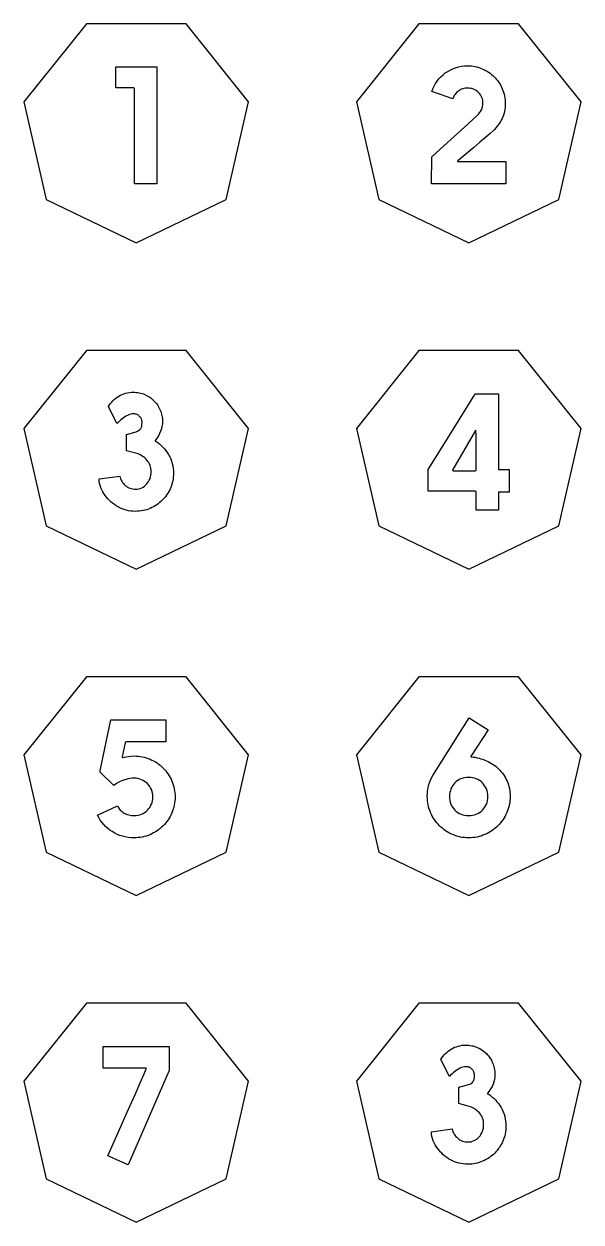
# Model space of a CAD drawing. Extents: x 333 to 535, y 49 to 451.
# Drawn here: x 356.3 to 418.3, y 296.5 to 430 of the extents above; entities that cross this region are included whole.
import ezdxf

# ---------------------------------------------------------------- set-up
doc = ezdxf.new("R2010")
doc.units = 0
doc.layers.get('0').update_dxf_attribs({"linetype": 'CONTINUOUS'})

msp = doc.modelspace()

# ---------------------------------------------------------------- linework, layer by layer
for points in [[(363.23, 429.99), (356.29, 421.3), (358.77, 410.45), (368.79, 405.62), (378.81, 410.45), (381.29, 421.3), (374.35, 429.99)], [(400.23, 429.99), (393.29, 421.3), (395.77, 410.45), (405.79, 405.62), (415.81, 410.45), (418.29, 421.3), (411.35, 429.99)], [(366.52, 425.21), (371.06, 425.21), (371.06, 412.19), (368.58, 412.19), (368.58, 422.77), (368.58, 422.81), (368.56, 422.85), (368.52, 422.87), (368.48, 422.87), (366.52, 422.87)], [(401.67, 415.18), (402.12, 415.6), (403.03, 416.43), (404.17, 417.46), (405.31, 418.5), (406.25, 419.34), (406.75, 419.8), (406.88, 419.94), (407, 420.09), (407.11, 420.25), (407.2, 420.43), (407.28, 420.61), (407.33, 420.79), (407.37, 420.96), (407.38, 421.14), (407.37, 421.32), (407.35, 421.49), (407.31, 421.65), (407.25, 421.81), (407.18, 421.96), (407.1, 422.1), (407, 422.23), (406.88, 422.36), (406.76, 422.48), (406.62, 422.58), (406.48, 422.66), (406.33, 422.73), (406.17, 422.79), (406.01, 422.82), (405.84, 422.85), (405.66, 422.85), (405.52, 422.85), (405.38, 422.83), (405.25, 422.81), (405.12, 422.77), (405, 422.72), (404.88, 422.66), (404.76, 422.6), (404.65, 422.52), (404.54, 422.43), (404.44, 422.34), (404.35, 422.24), (404.27, 422.13), (404.19, 422.02), (404.12, 421.91), (404.07, 421.79), (404.01, 421.66), (401.67, 422.47), (401.79, 422.78), (401.93, 423.07), (402.09, 423.36), (402.27, 423.63), (402.47, 423.88), (402.69, 424.12), (402.93, 424.33), (403.18, 424.53), (403.45, 424.7), (403.73, 424.86), (404.03, 425), (404.33, 425.12), (404.65, 425.21), (404.98, 425.28), (405.32, 425.32), (405.66, 425.33), (405.88, 425.33), (406.09, 425.31), (406.3, 425.29), (406.5, 425.25), (406.7, 425.2), (406.9, 425.15), (407.1, 425.08), (407.29, 425), (407.48, 424.92), (407.66, 424.82), (407.83, 424.72), (408, 424.61), (408.17, 424.5), (408.33, 424.37), (408.48, 424.24), (408.62, 424.1), (408.76, 423.96), (408.9, 423.8), (409.02, 423.65), (409.14, 423.48), (409.24, 423.31), (409.35, 423.14), (409.44, 422.96), (409.53, 422.77), (409.6, 422.58), (409.67, 422.38), (409.73, 422.18), (409.77, 421.98), (409.81, 421.77), (409.83, 421.57), (409.85, 421.35), (409.86, 421.14), (409.85, 420.91), (409.83, 420.68), (409.81, 420.47), (409.77, 420.25), (409.72, 420.05), (409.66, 419.85), (409.59, 419.66), (409.51, 419.47), (409.42, 419.29), (409.32, 419.11), (409.2, 418.94), (409.08, 418.76), (408.95, 418.59), (408.81, 418.42), (408.66, 418.25), (408.5, 418.09), (408.18, 417.79), (407.67, 417.35), (407.04, 416.81), (406.7, 416.51), (406.35, 416.23), (404.59, 414.76), (404.56, 414.73), (404.55, 414.71), (404.55, 414.69), (404.56, 414.68), (404.6, 414.67), (409.92, 414.67), (409.92, 412.19), (401.66, 412.19)], [(363.23, 393.62), (356.29, 384.92), (358.77, 374.07), (368.79, 369.25), (378.81, 374.07), (381.29, 384.92), (374.35, 393.62)], [(400.23, 393.62), (393.29, 384.92), (395.77, 374.07), (405.79, 369.25), (415.81, 374.07), (418.29, 384.92), (411.35, 393.62)], [(365.69, 387.37), (365.8, 387.54), (365.92, 387.71), (366.05, 387.87), (366.19, 388.02), (366.34, 388.16), (366.5, 388.29), (366.67, 388.41), (366.85, 388.53), (367.03, 388.63), (367.22, 388.72), (367.42, 388.79), (367.62, 388.85), (367.83, 388.9), (368.04, 388.93), (368.26, 388.95), (368.48, 388.96), (368.64, 388.96), (368.8, 388.94), (368.96, 388.92), (369.12, 388.9), (369.27, 388.86), (369.43, 388.82), (369.58, 388.77), (369.73, 388.71), (370.01, 388.57), (370.28, 388.41), (370.41, 388.32), (370.53, 388.22), (370.64, 388.12), (370.76, 388.01), (370.86, 387.9), (370.97, 387.78), (371.06, 387.66), (371.15, 387.54), (371.31, 387.27), (371.45, 386.98), (371.51, 386.83), (371.56, 386.68), (371.6, 386.53), (371.64, 386.37), (371.67, 386.21), (371.69, 386.05), (371.7, 385.89), (371.7, 385.72), (371.69, 385.43), (371.65, 385.15), (371.59, 384.87), (371.5, 384.61), (371.39, 384.36), (371.27, 384.12), (371.12, 383.89), (370.96, 383.67), (370.9, 383.62), (370.89, 383.59), (370.89, 383.56), (370.9, 383.54), (370.93, 383.53), (370.96, 383.52), (371.17, 383.37), (371.38, 383.21), (371.57, 383.04), (371.76, 382.85), (371.93, 382.66), (372.09, 382.45), (372.24, 382.24), (372.39, 382.01), (372.51, 381.77), (372.63, 381.53), (372.72, 381.28), (372.8, 381.02), (372.86, 380.76), (372.9, 380.49), (372.92, 380.21), (372.93, 379.93), (372.93, 379.71), (372.91, 379.49), (372.89, 379.28), (372.85, 379.07), (372.8, 378.87), (372.74, 378.67), (372.67, 378.47), (372.59, 378.27), (372.51, 378.08), (372.41, 377.9), (372.31, 377.72), (372.2, 377.55), (372.08, 377.39), (371.96, 377.23), (371.82, 377.08), (371.68, 376.93), (371.54, 376.79), (371.39, 376.66), (371.23, 376.53), (371.06, 376.42), (370.89, 376.31), (370.71, 376.2), (370.53, 376.11), (370.34, 376.02), (370.15, 375.94), (369.95, 375.87), (369.75, 375.81), (369.54, 375.77), (369.33, 375.73), (369.12, 375.7), (368.91, 375.69), (368.69, 375.68), (368.42, 375.69), (368.17, 375.71), (367.92, 375.75), (367.68, 375.81), (367.44, 375.88), (367.21, 375.96), (366.98, 376.06), (366.76, 376.18), (366.55, 376.3), (366.35, 376.44), (366.15, 376.59), (365.96, 376.75), (365.79, 376.91), (365.62, 377.09), (365.46, 377.27), (365.31, 377.47), (365.18, 377.66), (365.06, 377.86), (364.95, 378.08), (364.85, 378.31), (364.76, 378.55), (364.7, 378.8), (364.66, 379.05), (364.65, 379.31), (366.95, 379.62), (366.99, 379.46), (367.04, 379.32), (367.1, 379.18), (367.18, 379.05), (367.26, 378.92), (367.35, 378.8), (367.45, 378.68), (367.57, 378.58), (367.69, 378.48), (367.82, 378.39), (367.95, 378.32), (368.09, 378.26), (368.23, 378.22), (368.39, 378.19), (368.54, 378.17), (368.7, 378.16), (368.88, 378.17), (369.06, 378.2), (369.22, 378.25), (369.39, 378.32), (369.54, 378.4), (369.69, 378.5), (369.82, 378.61), (369.94, 378.73), (370.05, 378.87), (370.15, 379.02), (370.24, 379.18), (370.32, 379.35), (370.38, 379.53), (370.42, 379.71), (370.45, 379.91), (370.45, 380.1), (370.45, 380.29), (370.42, 380.47), (370.39, 380.64), (370.33, 380.81), (370.27, 380.97), (370.19, 381.12), (370.09, 381.26), (369.98, 381.4), (369.86, 381.53), (369.73, 381.65), (369.59, 381.76), (369.46, 381.85), (369.31, 381.94), (369.16, 382.01), (369, 382.08), (368.84, 382.13), (367.7, 382.44), (367.7, 384.26), (368.76, 384.56), (368.91, 384.61), (369.05, 384.68), (369.16, 384.76), (369.26, 384.87), (369.3, 384.93), (369.33, 385), (369.36, 385.08), (369.39, 385.16), (369.42, 385.36), (369.43, 385.6), (369.43, 385.69), (369.41, 385.79), (369.39, 385.88), (369.36, 385.97), (369.33, 386.05), (369.28, 386.13), (369.23, 386.2), (369.16, 386.27), (369.09, 386.34), (369.02, 386.39), (368.94, 386.44), (368.86, 386.48), (368.78, 386.51), (368.69, 386.53), (368.59, 386.55), (368.5, 386.55), (368.32, 386.54), (368.14, 386.51), (367.97, 386.45), (367.8, 386.38), (367.64, 386.29), (367.49, 386.2), (367.35, 386.1), (367.21, 386), (367.06, 385.87), (366.91, 385.74), (366.77, 385.6), (366.64, 385.46)], [(401.27, 380.36), (402.64, 382.56), (403.87, 384.52), (404.84, 386.07), (405.69, 387.43), (406.3, 388.4), (406.56, 388.8), (409.09, 388.8), (409.09, 380.35), (410.31, 380.35), (410.31, 377.83), (409.09, 377.83), (409.09, 375.82), (406.61, 375.82), (406.61, 377.81), (406.61, 377.86), (406.59, 377.89), (406.55, 377.91), (406.51, 377.92), (401.27, 377.92)], [(404.01, 380.35), (404, 380.32), (404, 380.29), (404, 380.26), (404.01, 380.24), (404.03, 380.23), (404.05, 380.22), (406.51, 380.22), (406.55, 380.23), (406.59, 380.25), (406.61, 380.28), (406.61, 380.33), (406.61, 382.87), (406.61, 384.18), (406.6, 384.66), (406.6, 384.73), (406.57, 384.72), (406.54, 384.7)], [(363.23, 357.25), (356.29, 348.55), (358.77, 337.7), (368.79, 332.87), (378.81, 337.7), (381.29, 348.55), (374.35, 357.25)], [(400.23, 357.25), (393.29, 348.55), (395.77, 337.7), (405.79, 332.87), (415.81, 337.7), (418.29, 348.55), (411.35, 357.25)], [(372.08, 352.45), (372.08, 350), (367.66, 350), (367.62, 350), (367.59, 349.98), (367.56, 349.95), (367.54, 349.9), (367.23, 348.32), (367.23, 348.29), (367.25, 348.27), (367.32, 348.27), (367.61, 348.34), (367.91, 348.39), (368.22, 348.42), (368.55, 348.43), (368.78, 348.42), (369.01, 348.4), (369.23, 348.38), (369.46, 348.34), (369.68, 348.29), (369.89, 348.23), (370.11, 348.15), (370.32, 348.07), (370.52, 347.98), (370.72, 347.88), (370.91, 347.77), (371.1, 347.65), (371.27, 347.52), (371.45, 347.39), (371.61, 347.24), (371.77, 347.09), (371.92, 346.93), (372.07, 346.77), (372.2, 346.59), (372.33, 346.42), (372.45, 346.23), (372.56, 346.04), (372.66, 345.84), (372.75, 345.64), (372.83, 345.43), (372.91, 345.21), (372.97, 345), (373.02, 344.78), (373.06, 344.56), (373.08, 344.33), (373.1, 344.1), (373.11, 343.87), (373.1, 343.64), (373.08, 343.41), (373.06, 343.18), (373.02, 342.96), (372.97, 342.74), (372.91, 342.52), (372.83, 342.31), (372.75, 342.1), (372.66, 341.9), (372.56, 341.7), (372.45, 341.51), (372.33, 341.32), (372.2, 341.14), (372.07, 340.97), (371.92, 340.8), (371.77, 340.64), (371.61, 340.49), (371.45, 340.35), (371.27, 340.21), (371.1, 340.09), (370.91, 339.97), (370.72, 339.86), (370.52, 339.76), (370.32, 339.66), (370.11, 339.58), (369.89, 339.51), (369.68, 339.45), (369.46, 339.4), (369.23, 339.36), (369.01, 339.33), (368.78, 339.31), (368.55, 339.31), (368.21, 339.32), (367.89, 339.35), (367.57, 339.41), (367.26, 339.48), (366.96, 339.58), (366.67, 339.7), (366.39, 339.84), (366.11, 340), (365.85, 340.18), (365.6, 340.37), (365.37, 340.58), (365.16, 340.8), (364.96, 341.04), (364.78, 341.29), (364.62, 341.56), (364.47, 341.84), (366.69, 342.86), (366.76, 342.74), (366.83, 342.62), (366.91, 342.52), (367, 342.41), (367.1, 342.32), (367.2, 342.23), (367.32, 342.15), (367.44, 342.07), (367.57, 342.01), (367.7, 341.95), (367.83, 341.9), (367.97, 341.86), (368.11, 341.83), (368.25, 341.81), (368.4, 341.79), (368.55, 341.79), (368.76, 341.8), (368.97, 341.83), (369.17, 341.88), (369.36, 341.94), (369.55, 342.03), (369.72, 342.13), (369.88, 342.25), (370.03, 342.38), (370.16, 342.53), (370.28, 342.69), (370.39, 342.86), (370.47, 343.05), (370.54, 343.24), (370.59, 343.45), (370.62, 343.66), (370.63, 343.88), (370.62, 344.09), (370.59, 344.3), (370.54, 344.49), (370.47, 344.69), (370.39, 344.87), (370.28, 345.04), (370.16, 345.2), (370.03, 345.35), (369.88, 345.49), (369.72, 345.6), (369.55, 345.71), (369.36, 345.79), (369.17, 345.86), (368.97, 345.91), (368.76, 345.94), (368.55, 345.95), (368.32, 345.94), (368.09, 345.92), (367.87, 345.87), (367.66, 345.82), (367.27, 345.69), (366.94, 345.55), (366.59, 345.35), (366.28, 345.15), (364.77, 346.64), (364.78, 346.81), (364.8, 346.97), (365.95, 352.45)], [(401.18, 343.92), (401.19, 344.24), (401.22, 344.55), (401.26, 344.85), (401.33, 345.15), (401.41, 345.44), (401.52, 345.72), (401.65, 345.99), (401.8, 346.24), (405.84, 352.67), (407.94, 351.34), (406.05, 348.43), (406.04, 348.4), (406.03, 348.37), (406.04, 348.35), (406.07, 348.34), (406.29, 348.31), (406.51, 348.28), (406.73, 348.24), (406.94, 348.19), (407.15, 348.13), (407.36, 348.06), (407.57, 347.98), (407.77, 347.9), (407.96, 347.81), (408.15, 347.71), (408.33, 347.6), (408.51, 347.49), (408.68, 347.37), (408.84, 347.24), (409, 347.11), (409.14, 346.97), (409.29, 346.82), (409.42, 346.67), (409.55, 346.51), (409.66, 346.35), (409.78, 346.18), (409.88, 346), (409.97, 345.82), (410.06, 345.63), (410.14, 345.43), (410.21, 345.23), (410.27, 345.03), (410.32, 344.81), (410.35, 344.6), (410.38, 344.38), (410.4, 344.15), (410.4, 343.92), (410.39, 343.68), (410.38, 343.45), (410.35, 343.22), (410.31, 342.99), (410.26, 342.77), (410.2, 342.55), (410.12, 342.34), (410.04, 342.13), (409.94, 341.92), (409.84, 341.72), (409.73, 341.53), (409.61, 341.34), (409.48, 341.16), (409.34, 340.99), (409.2, 340.82), (409.05, 340.66), (408.89, 340.51), (408.72, 340.37), (408.55, 340.23), (408.37, 340.1), (408.18, 339.98), (407.99, 339.87), (407.79, 339.77), (407.58, 339.67), (407.37, 339.59), (407.16, 339.51), (406.94, 339.45), (406.72, 339.4), (406.49, 339.36), (406.26, 339.33), (406.03, 339.32), (405.79, 339.31), (405.55, 339.32), (405.32, 339.33), (405.09, 339.36), (404.86, 339.4), (404.64, 339.45), (404.42, 339.51), (404.21, 339.59), (404, 339.67), (403.79, 339.77), (403.59, 339.87), (403.4, 339.98), (403.21, 340.1), (403.03, 340.23), (402.86, 340.37), (402.69, 340.51), (402.53, 340.66), (402.38, 340.82), (402.24, 340.99), (402.1, 341.16), (401.97, 341.34), (401.85, 341.53), (401.74, 341.72), (401.64, 341.92), (401.54, 342.13), (401.46, 342.34), (401.38, 342.55), (401.32, 342.77), (401.27, 342.99), (401.23, 343.22), (401.2, 343.45), (401.19, 343.68)], [(403.66, 343.92), (403.67, 343.69), (403.7, 343.47), (403.74, 343.27), (403.81, 343.07), (403.89, 342.88), (403.99, 342.71), (404.12, 342.54), (404.26, 342.39), (404.41, 342.25), (404.58, 342.12), (404.75, 342.02), (404.94, 341.94), (405.14, 341.87), (405.34, 341.83), (405.56, 341.8), (405.79, 341.79), (406.01, 341.8), (406.23, 341.83), (406.43, 341.88), (406.63, 341.94), (406.82, 342.03), (406.99, 342.13), (407.16, 342.25), (407.31, 342.39), (407.44, 342.54), (407.56, 342.7), (407.67, 342.87), (407.76, 343.06), (407.83, 343.26), (407.88, 343.47), (407.91, 343.69), (407.92, 343.92), (407.91, 344.14), (407.88, 344.36), (407.83, 344.56), (407.76, 344.76), (407.67, 344.95), (407.56, 345.12), (407.44, 345.29), (407.31, 345.44), (407.16, 345.57), (406.99, 345.69), (406.82, 345.8), (406.63, 345.89), (406.43, 345.96), (406.23, 346.01), (406.01, 346.04), (405.79, 346.05), (405.56, 346.04), (405.34, 346.01), (405.13, 345.96), (404.93, 345.89), (404.74, 345.8), (404.57, 345.69), (404.41, 345.57), (404.26, 345.44), (404.12, 345.29), (404, 345.12), (403.9, 344.95), (403.81, 344.76), (403.75, 344.56), (403.7, 344.36), (403.67, 344.14)], [(363.23, 320.87), (356.29, 312.18), (358.77, 301.33), (368.79, 296.5), (378.81, 301.33), (381.29, 312.18), (374.35, 320.87)], [(400.23, 320.87), (393.29, 312.18), (395.77, 301.33), (405.79, 296.5), (415.81, 301.33), (418.29, 312.18), (411.35, 320.87)], [(365.12, 316.07), (372.46, 316.07), (372.46, 313.37), (367.89, 302.87), (365.62, 303.86), (366.92, 306.8), (367.93, 309.09), (368.69, 310.8), (369.22, 312.02), (369.65, 313), (369.9, 313.58), (369.89, 313.61), (369.88, 313.63), (369.86, 313.64), (369.83, 313.65), (365.12, 313.65)], [(402.69, 314.62), (402.8, 314.8), (402.92, 314.96), (403.05, 315.12), (403.19, 315.27), (403.34, 315.41), (403.5, 315.55), (403.67, 315.67), (403.85, 315.78), (404.03, 315.88), (404.22, 315.97), (404.42, 316.04), (404.62, 316.11), (404.83, 316.15), (405.04, 316.19), (405.26, 316.21), (405.48, 316.21), (405.64, 316.21), (405.8, 316.2), (405.96, 316.18), (406.12, 316.15), (406.27, 316.12), (406.43, 316.07), (406.58, 316.02), (406.73, 315.96), (407.01, 315.82), (407.28, 315.66), (407.41, 315.57), (407.53, 315.48), (407.64, 315.38), (407.76, 315.27), (407.86, 315.16), (407.97, 315.04), (408.06, 314.92), (408.15, 314.79), (408.31, 314.52), (408.45, 314.24), (408.51, 314.09), (408.56, 313.94), (408.6, 313.78), (408.64, 313.63), (408.67, 313.47), (408.69, 313.3), (408.7, 313.14), (408.7, 312.97), (408.69, 312.68), (408.65, 312.4), (408.59, 312.13), (408.5, 311.86), (408.39, 311.61), (408.27, 311.37), (408.12, 311.14), (407.96, 310.93), (407.9, 310.87), (407.89, 310.84), (407.89, 310.82), (407.9, 310.8), (407.93, 310.78), (407.96, 310.77), (408.17, 310.62), (408.38, 310.46), (408.57, 310.29), (408.76, 310.11), (408.93, 309.91), (409.09, 309.71), (409.24, 309.49), (409.39, 309.26), (409.51, 309.03), (409.63, 308.78), (409.72, 308.53), (409.8, 308.27), (409.86, 308.01), (409.9, 307.74), (409.92, 307.47), (409.93, 307.18), (409.93, 306.96), (409.91, 306.75), (409.89, 306.54), (409.85, 306.33), (409.8, 306.12), (409.74, 305.92), (409.67, 305.72), (409.59, 305.53), (409.51, 305.34), (409.41, 305.15), (409.31, 304.98), (409.2, 304.81), (409.08, 304.64), (408.96, 304.48), (408.82, 304.33), (408.68, 304.18), (408.54, 304.04), (408.39, 303.91), (408.23, 303.79), (408.06, 303.67), (407.89, 303.56), (407.71, 303.46), (407.53, 303.36), (407.34, 303.27), (407.15, 303.2), (406.95, 303.13), (406.75, 303.07), (406.54, 303.02), (406.33, 302.98), (406.12, 302.96), (405.91, 302.94), (405.69, 302.94), (405.42, 302.94), (405.17, 302.97), (404.92, 303.01), (404.68, 303.06), (404.44, 303.13), (404.21, 303.21), (403.98, 303.31), (403.76, 303.43), (403.55, 303.56), (403.35, 303.7), (403.15, 303.84), (402.96, 304), (402.79, 304.17), (402.62, 304.34), (402.46, 304.53), (402.31, 304.72), (402.18, 304.91), (402.06, 305.11), (401.95, 305.33), (401.85, 305.56), (401.76, 305.8), (401.7, 306.05), (401.66, 306.3), (401.65, 306.56), (403.95, 306.87), (403.99, 306.72), (404.04, 306.57), (404.1, 306.43), (404.18, 306.3), (404.26, 306.17), (404.35, 306.05), (404.45, 305.94), (404.57, 305.83), (404.69, 305.73), (404.82, 305.65), (404.95, 305.58), (405.09, 305.52), (405.23, 305.47), (405.39, 305.44), (405.54, 305.42), (405.7, 305.42), (405.88, 305.42), (406.06, 305.45), (406.22, 305.5), (406.39, 305.57), (406.54, 305.66), (406.69, 305.75), (406.82, 305.86), (406.94, 305.99), (407.05, 306.12), (407.15, 306.27), (407.24, 306.43), (407.32, 306.6), (407.38, 306.78), (407.42, 306.97), (407.45, 307.16), (407.45, 307.36), (407.45, 307.54), (407.42, 307.72), (407.39, 307.9), (407.33, 308.06), (407.27, 308.22), (407.19, 308.37), (407.09, 308.52), (406.98, 308.66), (406.86, 308.79), (406.73, 308.9), (406.59, 309.01), (406.46, 309.11), (406.31, 309.19), (406.16, 309.27), (406, 309.33), (405.84, 309.38), (404.7, 309.7), (404.7, 311.52), (405.76, 311.81), (405.91, 311.86), (406.05, 311.93), (406.16, 312.02), (406.26, 312.12), (406.3, 312.18), (406.33, 312.25), (406.36, 312.33), (406.39, 312.42), (406.42, 312.62), (406.43, 312.85), (406.43, 312.95), (406.41, 313.04), (406.39, 313.13), (406.36, 313.22), (406.33, 313.3), (406.28, 313.38), (406.23, 313.46), (406.16, 313.53), (406.09, 313.59), (406.02, 313.65), (405.94, 313.7), (405.86, 313.74), (405.78, 313.77), (405.69, 313.79), (405.59, 313.8), (405.5, 313.8), (405.32, 313.79), (405.14, 313.76), (404.97, 313.71), (404.8, 313.63), (404.64, 313.54), (404.49, 313.45), (404.35, 313.35), (404.21, 313.25), (404.06, 313.13), (403.91, 312.99), (403.77, 312.86), (403.64, 312.71)]]:
    msp.add_lwpolyline(points, close=True)

doc.saveas('drawing.dxf')
